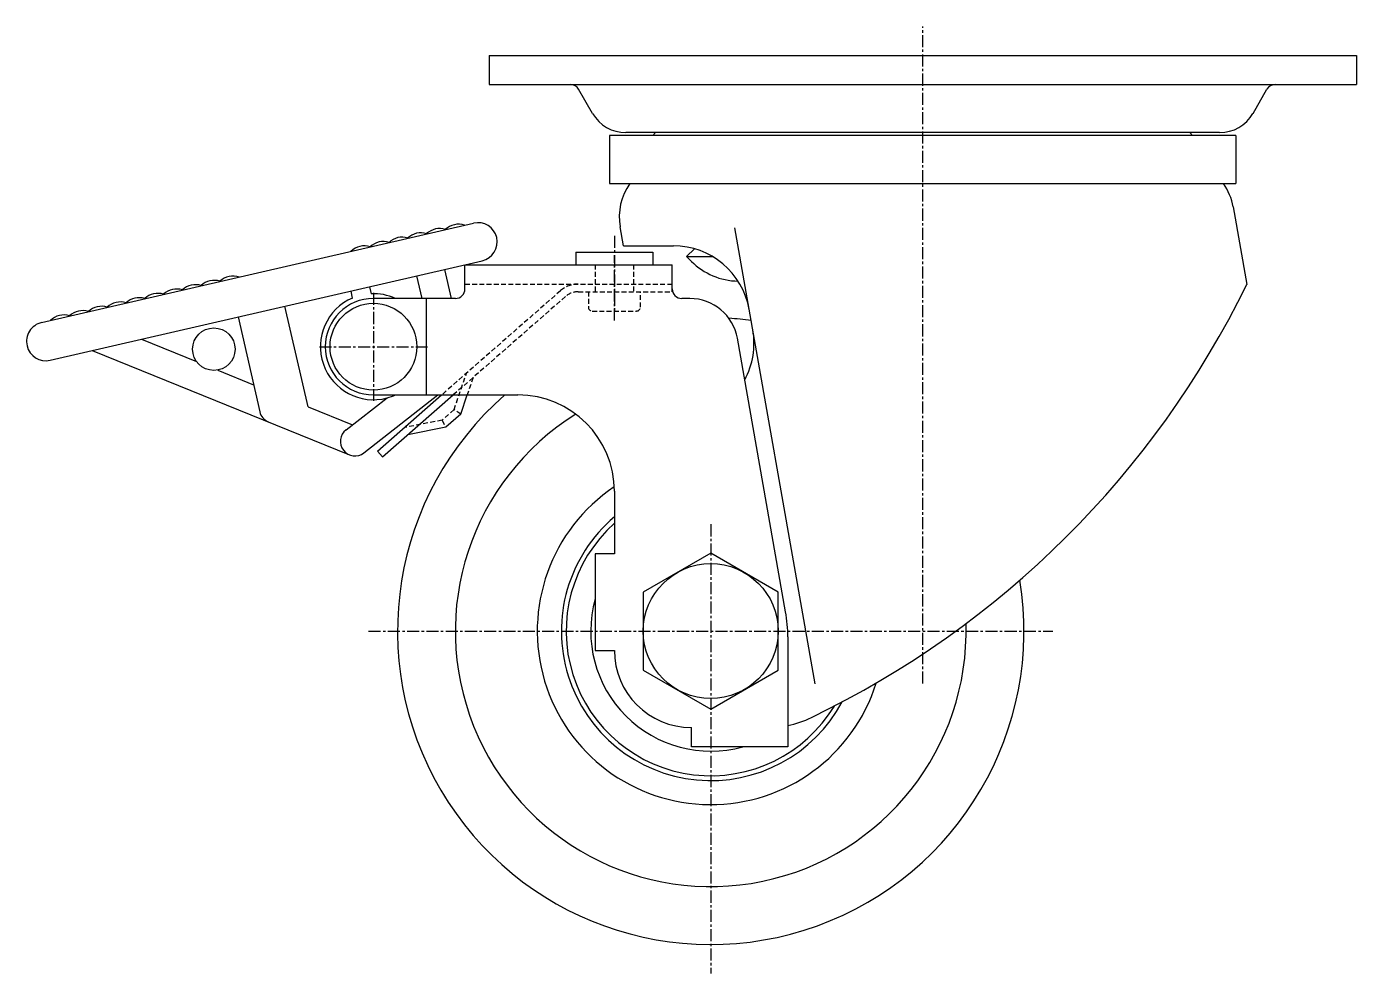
# Model space of a CAD drawing. Extents: x -3314 to -3051, y -50 to 346.
# Drawn here: x -3191.6 to -3053.6, y 96.2 to 194.4 of the extents above; entities that cross this region are included whole.
import ezdxf

# ---------------------------------------------------------------- set-up
doc = ezdxf.new("R2010")
doc.units = 0
doc.linetypes.add('CENTER', pattern=[2, 1.25, -0.25, 0.25, -0.25])
doc.linetypes.add('DASHED', pattern=[0.75, 0.5, -0.25])
doc.layers.get('0').update_dxf_attribs({"linetype": 'CONTINUOUS'})
doc.layers.add('CENTER', color=1, linetype='CENTER')

msp = doc.modelspace()

# ---------------------------------------------------------------- linework, layer by layer
at = {"color": 7, "linetype": 'CONTINUOUS'}
for p, q in [((-3143.62, 191.37), (-3053.62, 191.37)), ((-3143.62, 191.37), (-3143.62, 188.37)), ((-3053.62, 191.37), (-3053.62, 188.37)), ((-3143.62, 188.37), (-3053.62, 188.37)), ((-3132.89, 185.37), (-3134.33, 187.87)), ((-3064.35, 185.37), (-3062.91, 187.87)), ((-3066.12, 183.09), (-3131.12, 183.09)), ((-3131.12, 183.09), (-3131.12, 178.09)), ((-3067.82, 183.37), (-3129.42, 183.37)), ((-3126.34, 183.37), (-3126.62, 183.09)), ((-3070.9, 183.37), (-3070.62, 183.09)), ((-3066.12, 183.09), (-3066.12, 178.09)), ((-3131.12, 178.09), (-3066.12, 178.09)), ((-3066.41, 175.67), (-3064.99, 167.63)), ((-3190.06, 163.67), (-3145.23, 173.98)), ((-3129.67, 171.63), (-3130.02, 173.59)), ((-3109.78, 126.19), (-3118.12, 173.49)), ((-3129.67, 171.63), (-3124.5, 171.63)), ((-3123.12, 170.52), (-3122.32, 171.32)), ((-3189.16, 159.77), (-3144.33, 170.08)), ((-3134.62, 170.97), (-3126.62, 170.97)), ((-3134.62, 170.97), (-3134.62, 169.67)), ((-3126.62, 170.97), (-3126.62, 169.67)), ((-3123.12, 170.52), (-3120.44, 170.52)), ((-3123.12, 170.52), (-3122.62, 170.02)), ((-3151.15, 168.51), (-3150.61, 166.17)), ((-3148.23, 169.18), (-3147.54, 166.17)), ((-3146.12, 169.67), (-3124.62, 169.67)), ((-3146.12, 167.17), (-3146.12, 169.67)), ((-3124.62, 167.17), (-3124.62, 169.67)), ((-3156.03, 167.39), (-3155.86, 166.66)), ((-3124.62, 166.87), (-3124.62, 167.67)), ((-3157.97, 166.94), (-3157.81, 166.22)), ((-3147.12, 166.17), (-3155.62, 166.17)), ((-3150.12, 156.17), (-3150.12, 166.17)), ((-3122.78, 166.17), (-3123.62, 166.17)), ((-3169.67, 164.25), (-3167.41, 154.42)), ((-3162.4, 154.94), (-3164.8, 165.37)), ((-3179.7, 161.95), (-3173.98, 159.63)), ((-3112.85, 133.66), (-3117.85, 162.04)), ((-3184.79, 160.78), (-3158.1, 149.96)), ((-3171.78, 158.74), (-3168.06, 157.23)), ((-3156.62, 150.17), (-3148.92, 156.17)), ((-3155.62, 156.17), (-3140.62, 156.17)), ((-3155.2, 150.33), (-3148.54, 156.17)), ((-3154.68, 149.73), (-3147.33, 156.17)), ((-3146.56, 154.18), (-3145.89, 156.17)), ((-3162.4, 154.94), (-3157.78, 153.07)), ((-3158.46, 152.54), (-3154.21, 155.85)), ((-3146.56, 154.18), (-3148.12, 152.82)), ((-3148.12, 152.82), (-3152.04, 152.04)), ((-3154.68, 149.73), (-3155.2, 150.33)), ((-3130.62, 146.17), (-3130.62, 139.67)), ((-3132.62, 139.67), (-3132.62, 129.67)), ((-3130.62, 139.67), (-3132.62, 139.67)), ((-3112.62, 131.06), (-3112.62, 119.67)), ((-3132.62, 129.67), (-3130.62, 129.67)), ((-3122.62, 119.67), (-3122.62, 121.67)), ((-3112.62, 119.67), (-3122.62, 119.67))]:
    msp.add_line(p, q, dxfattribs=at)
at = {"color": 3, "linetype": 'DASHED'}
for p, q in [((-3132.62, 169.67), (-3132.62, 166.87)), ((-3128.62, 169.67), (-3128.62, 166.87)), ((-3136.21, 166.97), (-3148.54, 156.17)), ((-3146.12, 167.67), (-3124.62, 167.67)), ((-3135.69, 166.37), (-3147.33, 156.17)), ((-3134.37, 166.87), (-3124.62, 166.87)), ((-3133.32, 166.87), (-3133.32, 165.27)), ((-3127.92, 165.27), (-3127.92, 166.87)), ((-3132.92, 164.87), (-3128.32, 164.87)), ((-3147.25, 154.64), (-3145.96, 158.43)), ((-3145.27, 157.97), (-3145.89, 156.17)), ((-3147.25, 154.64), (-3148.49, 153.56)), ((-3146.56, 154.18), (-3147.25, 154.64)), ((-3148.49, 153.56), (-3152.41, 152.78)), ((-3148.49, 153.56), (-3148.12, 152.82))]:
    msp.add_line(p, q, dxfattribs=at)
at = {"color": 7, "linetype": 'CONTINUOUS'}
msp.add_lwpolyline([(-3113.62, 135.71), (-3120.62, 139.75), (-3127.62, 135.71), (-3127.62, 127.63), (-3120.62, 123.59), (-3113.62, 127.63)], close=True, dxfattribs=at)
for centre, radius in [((-3155.62, 161.17), 4.5), ((-3172.18, 160.91), 2.2), ((-3120.62, 131.67), 7)]:
    msp.add_circle(centre, radius, dxfattribs=at)
for centre, radius, start, end in [((-3135.2, 187.37), 1, 30, 90), ((-3062.04, 187.37), 1, 90, 150), ((-3129.42, 187.37), 4, 210, 270), ((-3067.82, 187.37), 4, 270, 330), ((-3124.11, 174.63), 6, 144.7998, 190), ((-3072.32, 174.63), 6, 10, 35.2002), ((-3146.8, 171.87), 2, 71.1611, 132.9495), ((-3144.78, 172.03), 2, 12.9495, 102.9495), ((-3152.64, 170.53), 2, 72.9495, 132.9495), ((-3150.69, 170.98), 2, 72.9495, 132.9495), ((-3148.74, 171.43), 2, 72.9495, 132.9495), ((-3156.54, 169.63), 2, 72.9495, 134.7378), ((-3154.59, 170.08), 2, 72.9495, 132.9495), ((-3144.78, 172.03), 2, 282.9495, 12.9495), ((-3124.5, 163.63), 8, 10, 90), ((-3117.67, 174.97), 7, 225, 269.0765), ((-3170.18, 166.5), 2, 71.1611, 132.9495), ((-3176.03, 165.15), 2, 72.9495, 132.9495), ((-3174.08, 165.6), 2, 72.9495, 132.9495), ((-3172.13, 166.05), 2, 72.9495, 132.9495), ((-3147.12, 167.17), 1, 270, 0), ((-3123.62, 167.17), 1, 180, 270), ((-3152.28, 210.25), 97.13, 295.6946, 333.9747), ((-3181.88, 163.81), 2, 72.9495, 132.9495), ((-3179.93, 164.25), 2, 72.9495, 132.9495), ((-3177.98, 164.7), 2, 72.9495, 132.9495), ((-3155.62, 161.17), 5.5, 113.4251, 284.8912), ((-3155.62, 161.17), 5, 90, 270), ((-3155.62, 161.17), 5.5, 65.38, 92.4738), ((-3122.78, 161.17), 5, 10, 90), ((-3187.73, 162.46), 2, 72.9495, 134.7378), ((-3185.78, 162.91), 2, 72.9495, 132.9495), ((-3183.83, 163.36), 2, 72.9495, 132.9495), ((-3189.61, 161.72), 2, 102.9495, 192.9495), ((-3120.62, 131.67), 32.5, 82.5866, 86.6748), ((-3124.13, 161.53), 8, 331.6502, 10), ((-3189.61, 161.72), 2, 192.9495, 282.9495), ((-3155.62, 161.17), 5.5, 284.8912, 294.62), ((-3120.62, 131.67), 32.5, 131.0753, 9.3342), ((-3140.62, 146.17), 10, 0, 90), ((-3165.95, 154.76), 1.5, 192.9495, 247.9495), ((-3120.62, 131.67), 26.5, 121.8908, 1.6655), ((-3157.54, 151.35), 1.5, 127.9495, 307.9495), ((-3120.62, 131.67), 18, 123.7894, 342.5773), ((-3120.62, 131.67), 15.5, 130.1778, 331.7267), ((-3120.62, 131.67), 15, 131.8103, 328.8049), ((-3120.62, 131.67), 12.45, 164.5486, 285.4514), ((-3127.62, 131.06), 15, 0, 10), ((-3122.62, 129.67), 8, 180, 270), ((-3114.62, 131.67), 10, 281.537, 296.4628)]:
    msp.add_arc(centre, radius, start, end, dxfattribs=at)
at = {"color": 3, "linetype": 'DASHED'}
for centre, radius, start, end in [((-3134.37, 164.87), 2.8, 90, 131.2295), ((-3134.37, 164.87), 2, 90, 131.2295), ((-3132.92, 165.27), 0.4, 180, 270), ((-3128.32, 165.27), 0.4, 270, 360)]:
    msp.add_arc(centre, radius, start, end, dxfattribs=at)
at = {"layer": 'CENTER', "color": 1, "linetype": 'CENTER'}
for p, q in [((-3098.62, 126.24), (-3098.62, 194.37)), ((-3130.62, 172.67), (-3130.62, 164.67)), ((-3130.62, 163.87), (-3130.62, 170.67)), ((-3155.62, 166.77), (-3155.62, 155.57)), ((-3161.22, 161.17), (-3150.02, 161.17)), ((-3120.62, 142.75), (-3120.62, 96.17)), ((-3156.12, 131.67), (-3085.12, 131.67))]:
    msp.add_line(p, q, dxfattribs=at)

doc.saveas('drawing.dxf')
